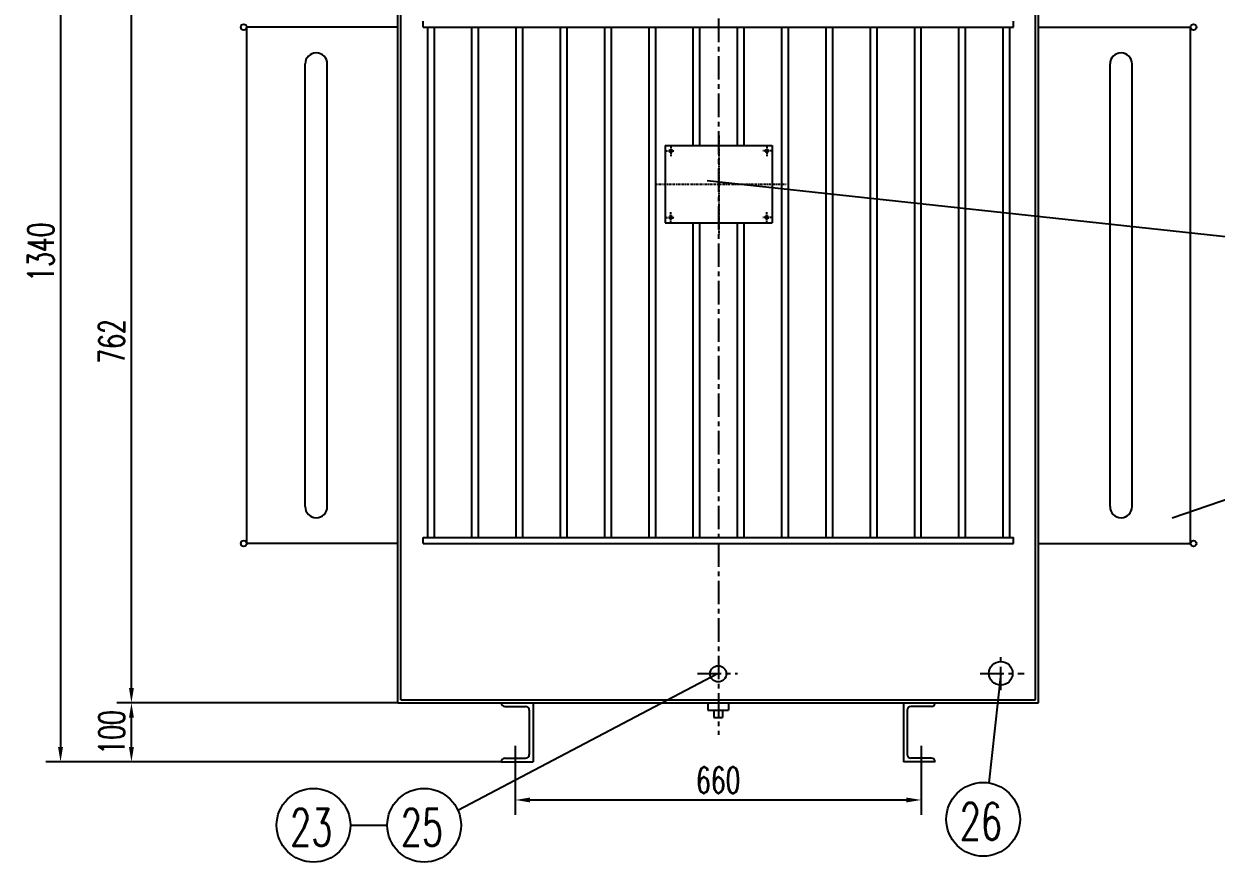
# Model space of a CAD drawing. Extents: x 54230 to 54821, y 1019 to 1300.
# Drawn here: x 54230.5 to 54392.1, y 1129.7 to 1243.4 of the extents above; entities that cross this region are included whole.
import ezdxf

# ---------------------------------------------------------------- set-up
doc = ezdxf.new("R2010")
doc.units = 0
doc.header["$LTSCALE"] = 0.1
doc.linetypes.add('CENTER', pattern=[50.8, 31.75, -6.35, 6.35, -6.35])
doc.layers.get('0').update_dxf_attribs({"linetype": 'CONTINUOUS'})
doc.layers.get('DEFPOINTS').update_dxf_attribs({"linetype": 'CONTINUOUS'})
doc.layers.add('1', color=1, linetype='CENTER')
doc.layers.add('2', color=3, linetype='CONTINUOUS')
doc.styles.get("Standard").update_dxf_attribs({"font": 'romans.shx', "width": 0.67, "bigfont": 'intecad.shx'})
doc.dimstyles.get("Standard").update_dxf_attribs({"dimtxt": 3.5, "dimasz": 2.5, "dimexe": 1, "dimexo": 0.2, "dimgap": 0.9, "dimtad": 1, "dimdec": 0, "dimzin": 0, "dimdsep": 46, "dimtxsty": 'Standard', "dimcen": 0, "dimadec": 0, "dimazin": 0, "dimtfac": 1, "dimtdec": 0, "dimtmove": 0, "dimatfit": 3, "dimfxl": 0, "dimtolj": 1, "dimtzin": 0, "dimarcsym": 0})

# ---------------------------------------------------------------- blocks, each defined once
blk = doc.blocks.new('mp')
for p, q in [((13302, -635.8), (13447, -635.8)), ((13302, -635.8), (13302, -740.8)), ((13447, -635.8), (13447, -740.8)), ((13302, -740.8), (13447, -740.8))]:
    blk.add_line(p, q)
for centre in [(13309.5, -643.3), (13439.5, -643.3), (13309.5, -733.3), (13439.5, -733.3)]:
    blk.add_circle(centre, 2)
at = {"layer": '1'}
for p, q in [((13374.5, -622.4), (13374.5, -756.4)), ((13302, -643.3), (13314.6, -643.3)), ((13309.5, -635.8), (13309.5, -650.2)), ((13447, -643.3), (13434.4, -643.3)), ((13439.5, -635.8), (13439.5, -650.2)), ((13287.7, -688.3), (13466.5, -688.3)), ((13309.5, -740.8), (13309.5, -726.4)), ((13439.5, -740.8), (13439.5, -726.4)), ((13302, -733.3), (13314.6, -733.3)), ((13447, -733.3), (13434.4, -733.3))]:
    blk.add_line(p, q, dxfattribs=at)
blk = doc.blocks.new('*D386')
at = {"layer": '2', "lineweight": -2, "transparency": 16777216}
for p, q in [((54297.08, 1143.33), (54297.08, 1136.17)), ((54352.08, 1143.33), (54352.08, 1136.17)), ((54299.08, 1138.17), (54350.08, 1138.17))]:
    blk.add_line(p, q, dxfattribs=at)
at = {"layer": '2', "transparency": 16777216}
for points in [[(54299.08, 1138.5), (54299.08, 1137.84), (54297.08, 1138.17)], [(54350.08, 1138.5), (54350.08, 1137.84), (54352.08, 1138.17)]]:
    blk.add_solid(points, dxfattribs=at)
at = {"layer": 'DEFPOINTS', "color": 0, "transparency": 16777216}
for p in [(54297.08, 1143.33), (54352.08, 1143.33), (54352.08, 1138.17)]:
    blk.add_point(p, dxfattribs=at)
at = {"layer": '2', "transparency": 16777216, "insert": (54324.58, 1140.85), "char_height": 3.5, "attachment_point": 5}
blk.add_mtext('\\A1;660', dxfattribs=at)
blk = doc.blocks.new('*D398')
at = {"layer": '2', "lineweight": -2, "transparency": 16777216}
for p, q in [((54281.17, 1151.33), (54243.05, 1151.33)), ((54245.05, 1145.33), (54245.05, 1149.33)), ((54295.18, 1143.33), (54243.05, 1143.33))]:
    blk.add_line(p, q, dxfattribs=at)
at = {"layer": '2', "transparency": 16777216}
for points in [[(54244.72, 1149.33), (54245.38, 1149.33), (54245.05, 1151.33)], [(54244.72, 1145.33), (54245.38, 1145.33), (54245.05, 1143.33)]]:
    blk.add_solid(points, dxfattribs=at)
at = {"layer": 'DEFPOINTS', "color": 0, "transparency": 16777216}
for p in [(54245.05, 1151.33), (54281.17, 1151.33), (54295.18, 1143.33)]:
    blk.add_point(p, dxfattribs=at)
at = {"layer": '2', "transparency": 16777216, "insert": (54242.38, 1147.33), "char_height": 3.5, "attachment_point": 5, "rotation": 90}
blk.add_mtext('\\A1;100', dxfattribs=at)
blk = doc.blocks.new('*D399')
at = {"layer": '2', "lineweight": -2, "transparency": 16777216}
for p, q in [((54277.07, 1249.33), (54243.05, 1249.33)), ((54245.05, 1153.33), (54245.05, 1247.33)), ((54281.17, 1151.33), (54243.05, 1151.33))]:
    blk.add_line(p, q, dxfattribs=at)
at = {"layer": '2', "transparency": 16777216}
for points in [[(54244.72, 1247.33), (54245.38, 1247.33), (54245.05, 1249.33)], [(54244.72, 1153.33), (54245.38, 1153.33), (54245.05, 1151.33)]]:
    blk.add_solid(points, dxfattribs=at)
at = {"layer": 'DEFPOINTS', "color": 0, "transparency": 16777216}
for p in [(54245.05, 1249.33), (54277.07, 1249.33), (54281.17, 1151.33)]:
    blk.add_point(p, dxfattribs=at)
at = {"layer": '2', "transparency": 16777216, "insert": (54242.38, 1200.33), "char_height": 3.5, "attachment_point": 5, "rotation": 90}
blk.add_mtext('\\A1;762', dxfattribs=at)
blk = doc.blocks.new('*D400')
at = {"layer": '2', "lineweight": -2, "transparency": 16777216}
for p, q in [((54287.07, 1281.53), (54233.44, 1281.53)), ((54235.44, 1279.53), (54235.44, 1145.33)), ((54295.18, 1143.33), (54233.44, 1143.33))]:
    blk.add_line(p, q, dxfattribs=at)
at = {"layer": '2', "transparency": 16777216}
for points in [[(54235.11, 1279.53), (54235.77, 1279.53), (54235.44, 1281.53)], [(54235.11, 1145.33), (54235.77, 1145.33), (54235.44, 1143.33)]]:
    blk.add_solid(points, dxfattribs=at)
at = {"layer": 'DEFPOINTS', "color": 0, "transparency": 16777216}
for p in [(54287.07, 1281.53), (54235.44, 1143.33), (54295.18, 1143.33)]:
    blk.add_point(p, dxfattribs=at)
at = {"layer": '2', "transparency": 16777216, "insert": (54232.77, 1212.43), "char_height": 3.5, "attachment_point": 5, "rotation": 90}
blk.add_mtext('\\A1;1340', dxfattribs=at)

msp = doc.modelspace()

# ---------------------------------------------------------------- linework, layer by layer
for p, q in [((54281.171, 1151.335), (54281.171, 1247.734)), ((54367.966, 1151.335), (54367.966, 1247.734)), ((54281.171, 1242.934), (54260.671, 1242.934)), ((54260.671, 1172.934), (54260.671, 1242.934)), ((54284.61, 1242.934), (54284.61, 1243.734)), ((54284.61, 1242.934), (54364.61, 1242.934)), ((54285.16, 1242.934), (54285.16, 1173.734)), ((54286.06, 1242.934), (54286.06, 1173.734)), ((54291.16, 1242.934), (54291.16, 1173.734)), ((54292.06, 1242.934), (54292.06, 1173.734)), ((54297.16, 1242.934), (54297.16, 1173.734)), ((54298.06, 1242.934), (54298.06, 1173.734)), ((54303.16, 1242.934), (54303.16, 1173.734)), ((54304.06, 1242.934), (54304.06, 1173.734)), ((54309.16, 1242.934), (54309.16, 1173.734)), ((54310.06, 1242.934), (54310.06, 1173.734)), ((54315.16, 1242.934), (54315.16, 1173.734)), ((54316.06, 1242.934), (54316.06, 1173.734)), ((54321.16, 1242.934), (54321.16, 1226.892)), ((54322.06, 1242.934), (54322.06, 1226.892)), ((54327.16, 1242.934), (54327.16, 1226.892)), ((54328.06, 1242.934), (54328.06, 1226.892)), ((54333.16, 1242.934), (54333.16, 1173.734)), ((54334.06, 1242.934), (54334.06, 1173.734)), ((54339.16, 1242.934), (54339.16, 1173.734)), ((54340.06, 1242.934), (54340.06, 1173.734)), ((54345.16, 1242.934), (54345.16, 1173.734)), ((54346.06, 1242.934), (54346.06, 1173.734)), ((54351.16, 1242.934), (54351.16, 1173.734)), ((54352.06, 1242.934), (54352.06, 1173.734)), ((54357.16, 1242.934), (54357.16, 1173.734)), ((54358.06, 1242.934), (54358.06, 1173.734)), ((54363.16, 1242.934), (54363.16, 1173.734)), ((54364.06, 1242.934), (54364.06, 1173.734)), ((54364.61, 1242.934), (54364.61, 1243.734)), ((54368.105, 1242.934), (54388.605, 1242.934)), ((54388.605, 1172.934), (54388.605, 1242.934)), ((54321.16, 1216.392), (54321.16, 1173.734)), ((54322.06, 1216.392), (54322.06, 1173.734)), ((54327.16, 1216.392), (54327.16, 1173.734)), ((54328.06, 1216.392), (54328.06, 1173.734)), ((54284.61, 1173.734), (54364.61, 1173.734)), ((54284.61, 1172.934), (54284.61, 1173.734)), ((54364.61, 1172.934), (54364.61, 1173.734)), ((54281.171, 1172.934), (54260.671, 1172.934)), ((54284.61, 1172.934), (54364.61, 1172.934)), ((54368.105, 1172.934), (54388.605, 1172.934)), ((54281.171, 1151.335), (54367.966, 1151.335)), ((54295.676, 1150.835), (54298.476, 1150.835)), ((54299.476, 1151.335), (54299.476, 1143.335)), ((54323.176, 1151.335), (54323.176, 1150.335)), ((54325.976, 1151.335), (54325.976, 1150.335)), ((54349.676, 1151.335), (54349.676, 1143.335)), ((54353.476, 1150.835), (54350.676, 1150.835)), ((54298.976, 1150.335), (54298.976, 1144.335)), ((54323.176, 1150.335), (54325.976, 1150.335)), ((54323.976, 1150.335), (54323.976, 1149.335)), ((54323.976, 1149.335), (54325.176, 1149.335)), ((54325.176, 1150.335), (54325.176, 1149.335)), ((54350.176, 1150.335), (54350.176, 1144.335)), ((54295.176, 1143.335), (54295.176, 1143.335)), ((54295.176, 1143.335), (54299.476, 1143.335)), ((54295.676, 1143.835), (54298.476, 1143.835)), ((54353.976, 1143.335), (54349.676, 1143.335)), ((54353.476, 1143.835), (54350.676, 1143.835)), ((54353.976, 1143.335), (54353.976, 1143.335))]:
    msp.add_line(p, q)
at = {"color": 1, "linetype": 'CENTER'}
for p, q in [((54362.876, 1153.064), (54362.876, 1158.028)), ((54321.792, 1155.335), (54327.207, 1155.335)), ((54360.096, 1155.335), (54366.042, 1155.335))]:
    msp.add_line(p, q, dxfattribs=at)
for centre, radius in [((54260.271, 1242.934), 0.4), ((54389.005, 1242.934), 0.4), ((54260.271, 1172.934), 0.4), ((54389.005, 1172.934), 0.4), ((54324.576, 1155.269), 1.1), ((54362.876, 1155.335), 1.6)]:
    msp.add_circle(centre, radius)
for centre, start, end in [((54295.676, 1151.335), 180, 270), ((54298.476, 1150.335), 0, 90), ((54350.676, 1150.335), 90, 180), ((54353.476, 1151.335), 270, 0), ((54298.476, 1144.335), 270, 0), ((54350.676, 1144.335), 180, 270), ((54295.676, 1143.335), 90, 180), ((54353.476, 1143.335), 0, 90)]:
    msp.add_arc(centre, 0.5, start, end)
at = {"layer": '1'}
for p, q in [((54324.638, 1279.634), (54324.638, 1146.986)), ((54297.076, 1145.488), (54297.076, 1142.202)), ((54352.076, 1145.488), (54352.076, 1142.202))]:
    msp.add_line(p, q, dxfattribs=at)
at = {"layer": '2'}
for p, q in [((54281.566, 1151.734), (54281.566, 1247.734)), ((54367.566, 1151.734), (54367.566, 1247.734)), ((54268.591, 1177.934), (54268.591, 1237.934)), ((54271.591, 1177.934), (54271.591, 1237.934)), ((54377.685, 1177.934), (54377.685, 1237.934)), ((54380.685, 1177.934), (54380.685, 1237.934)), ((54323.084, 1222.15), (54422.55, 1211.409)), ((54386.099, 1176.427), (54423.121, 1189.089)), ((54324.582, 1155.335), (54289.299, 1136.761)), ((54362.876, 1155.335), (54361.243, 1140.487)), ((54281.566, 1151.734), (54367.566, 1151.734)), ((54274.725, 1134.742), (54279.725, 1134.742))]:
    msp.add_line(p, q, dxfattribs=at)
for centre in [(54269.725, 1134.742), (54284.725, 1134.742), (54360.485, 1135.545)]:
    msp.add_circle(centre, 5, dxfattribs=at)
for centre, start, end in [((54270.091, 1237.934), 0, 180), ((54379.185, 1237.934), 0, 180), ((54270.091, 1177.934), 180, 0), ((54379.185, 1177.934), 180, 0)]:
    msp.add_arc(centre, 1.5, start, end, dxfattribs=at)

# ---------------------------------------------------------------- block references
at = {"xscale": 0.09999999999854481, "yscale": 0.1000000000003638, "zscale": 0.1}
msp.add_blockref('mp', (52987.207, 1290.471), dxfattribs=at)

# ---------------------------------------------------------------- texts
at = {"layer": '2', "width": 0.67}
for s, p in [('26', (54357.31, 1132.765)), ('23', (54266.55, 1131.963)), ('25', (54281.55, 1131.963))]:
    msp.add_text(s, height=5, dxfattribs=at).set_placement(p)

# ---------------------------------------------------------------- dimensions: what is measured, and where the dimension line sits
at = {"layer": '2'}
for base, p1, p2, text, override, picture, middle in [((54235.44, 1143.335), (54287.066, 1281.534), (54295.176, 1143.335), '1340', {"dimtxt": 3.5, "dimasz": 2, "dimexe": 2, "dimexo": 0, "dimgap": 0.925, "dimtad": 1, "dimtih": 0, "dimdec": 0, "dimlfac": 10, "dimzin": 8, "dimcen": 0, "dimclrd": 256, "dimclre": 256, "dimclrt": 256, "dimtdec": 0, "dimtofl": 1}, '*D400', (54232.765, 1212.435)), ((54245.051, 1249.334), (54281.171, 1151.335), (54277.066, 1249.334), '762', {"dimtxt": 3.5, "dimasz": 2, "dimexe": 2, "dimexo": 0, "dimgap": 0.925, "dimtad": 1, "dimtih": 0, "dimdec": 0, "dimlfac": 10, "dimzin": 8, "dimcen": 0, "dimclrd": 256, "dimclre": 256, "dimclrt": 256, "dimtdec": 0, "dimtofl": 1, "dimtmove": 1}, '*D399', (54242.376, 1200.335)), ((54245.051, 1151.335), (54295.176, 1143.335), (54281.171, 1151.335), '100', {"dimtxt": 3.5, "dimasz": 2, "dimexe": 2, "dimexo": 0, "dimgap": 0.925, "dimtad": 1, "dimtih": 0, "dimdec": 0, "dimlfac": 10, "dimzin": 8, "dimcen": 0, "dimclrd": 256, "dimclre": 256, "dimclrt": 256, "dimtdec": 0, "dimtofl": 1}, '*D398', (54242.376, 1147.335))]:
    dim = msp.add_linear_dim(base=base, p1=p1, p2=p2, angle=90, text=text, dimstyle='Standard', override=override, dxfattribs=at)
    dim.commit()
    dim.dimension.update_dxf_attribs({"geometry": picture, "text_midpoint": middle})
dim = msp.add_linear_dim(base=(54352.076, 1138.171), p1=(54297.076, 1143.335), p2=(54352.076, 1143.335), text='660', dimstyle='Standard', override={"dimtxt": 3.5, "dimasz": 2, "dimexe": 2, "dimexo": 0, "dimgap": 0.925, "dimtad": 1, "dimtih": 0, "dimdec": 0, "dimlfac": 10, "dimzin": 8, "dimcen": 0, "dimclrd": 256, "dimclre": 256, "dimclrt": 256, "dimtdec": 0, "dimtofl": 1}, dxfattribs=at)
dim.commit()
dim.dimension.update_dxf_attribs({"geometry": '*D386', "text_midpoint": (54324.576, 1140.846)})

doc.saveas('drawing.dxf')
